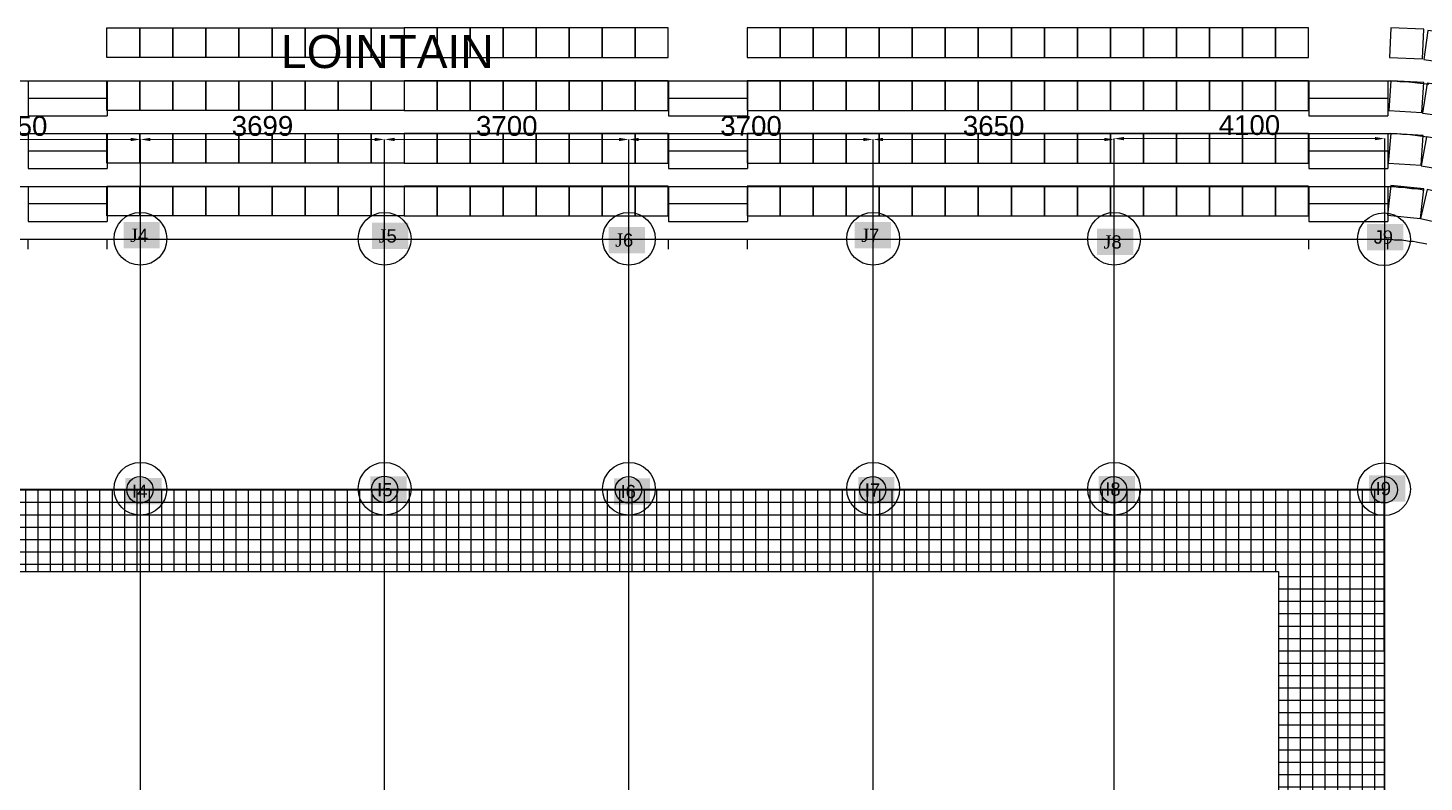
# Model space of a CAD drawing. Header units: millimetres. Extents: x -30921 to 91963, y -65754 to 26853.
# Drawn here: x -5404 to 15746, y 4031 to 15463 of the extents above; entities that cross this region are included whole.
import ezdxf

# ---------------------------------------------------------------- set-up
doc = ezdxf.new("R2010")
doc.units = ezdxf.units.MM
doc.header["$LTSCALE"] = 0.1
doc.header["$MEASUREMENT"] = 0
doc.layers.get('Defpoints').update_dxf_attribs({"linetype": 'CONTINUOUS'})
for name, color, linetype in [('GRADIN ESCALIER', 7, 'CONTINUOUS'), ('GRADINS_FIXES_BAS', 7, 'CONTINUOUS'), ('LOADIST POINTS_ACCROCHES', 7, 'CONTINUOUS'), ('LOADIST POINTS_ACCROCHES_nom', 7, 'CONTINUOUS'), ('SALLE PASSERELLE', 8, 'CONTINUOUS'), ('SALLE PTRES_FACE__LOINTAIN', 100, 'CONTINUOUS'), ('SALLE PTRES_JARDIN_COUR', 90, 'CONTINUOUS')]:
    doc.layers.add(name, color=color, linetype=linetype)
doc.layers.add('LOADIST COTATIONS', color=6, linetype='CONTINUOUS', lineweight=20)
doc.styles.add('Century Gothic (italic)', font='arial.ttf')
doc.styles.get("Standard").update_dxf_attribs({"font": 'ARIALUNI.TTF'})
doc.dimstyles.new('COTATIONS', dxfattribs={"dimtxt": 300, "dimasz": 150, "dimexe": 0.18, "dimexo": 0.0625, "dimgap": 50, "dimtad": 1, "dimdec": 0, "dimzin": 0, "dimdsep": 46, "dimtxsty": 'Century Gothic (italic)', "dimcen": 0.09, "dimclrd": 256, "dimclre": 256, "dimclrt": 256, "dimadec": 0, "dimazin": 0, "dimtfac": 1, "dimtdec": 0, "dimtofl": 0, "dimtmove": 2, "dimatfit": 3, "dimfxl": 0.18, "dimtfillclr": 2, "dimtolj": 1, "dimtzin": 0, "dimlwd": -1, "dimarcsym": 0})

# ---------------------------------------------------------------- blocks, each defined once
blk = doc.blocks.new('*D18')
at = {"layer": 'Defpoints', "color": 0, "linetype": 'Continuous', "transparency": 16777216}
for p in [(-3700, 13772), (-7450, 12260), (-3700, 12260)]:
    blk.add_point(p, dxfattribs=at)
at = {"layer": 'LOADIST COTATIONS', "linetype": 'Continuous', "lineweight": -2, "transparency": 16777216}
for p, q in [((-7450, 12260), (-7450, 13772)), ((-3700, 12260), (-3700, 13772))]:
    blk.add_line(p, q, dxfattribs=at)
at = {"layer": 'LOADIST COTATIONS', "transparency": 16777216}
blk.add_line((-7300, 13772), (-3850, 13772), dxfattribs=at)
at = {"layer": 'LOADIST COTATIONS', "linetype": 'Continuous', "transparency": 16777216}
for points in [[(-7300, 13797), (-7300, 13747), (-7450, 13772)], [(-3850, 13797), (-3850, 13747), (-3700, 13772)]]:
    blk.add_solid(points, dxfattribs=at)
at = {"layer": 'LOADIST COTATIONS', "linetype": 'Continuous', "transparency": 16777216, "insert": (-5575, 13975), "char_height": 300, "attachment_point": 5, "style": 'Century Gothic (italic)'}
blk.add_mtext('\\A1;3750', dxfattribs=at)
blk = doc.blocks.new('*D19')
at = {"layer": 'Defpoints', "color": 0, "linetype": 'Continuous', "transparency": 16777216}
for p in [(-1, 13772), (-3700, 12260), (-1, 12260)]:
    blk.add_point(p, dxfattribs=at)
at = {"layer": 'LOADIST COTATIONS', "linetype": 'Continuous', "lineweight": -2, "transparency": 16777216}
for p, q in [((-3700, 12260), (-3700, 13772)), ((-1, 12260), (-1, 13772))]:
    blk.add_line(p, q, dxfattribs=at)
at = {"layer": 'LOADIST COTATIONS', "transparency": 16777216}
blk.add_line((-3550, 13772), (-151, 13772), dxfattribs=at)
at = {"layer": 'LOADIST COTATIONS', "linetype": 'Continuous', "transparency": 16777216}
for points in [[(-3550, 13797), (-3550, 13747), (-3700, 13772)], [(-151, 13797), (-151, 13747), (-1, 13772)]]:
    blk.add_solid(points, dxfattribs=at)
at = {"layer": 'LOADIST COTATIONS', "linetype": 'Continuous', "transparency": 16777216, "insert": (-1851, 13975), "char_height": 300, "attachment_point": 5, "style": 'Century Gothic (italic)'}
blk.add_mtext('\\A1;3699', dxfattribs=at)
blk = doc.blocks.new('*D20')
at = {"layer": 'Defpoints', "color": 0, "linetype": 'Continuous', "transparency": 16777216}
for p in [(3700, 13772), (0, 12260), (3700, 12260)]:
    blk.add_point(p, dxfattribs=at)
at = {"layer": 'LOADIST COTATIONS', "linetype": 'Continuous', "lineweight": -2, "transparency": 16777216}
for p, q in [((0, 12260), (0, 13772)), ((3700, 12260), (3700, 13772))]:
    blk.add_line(p, q, dxfattribs=at)
at = {"layer": 'LOADIST COTATIONS', "transparency": 16777216}
blk.add_line((150, 13772), (3550, 13772), dxfattribs=at)
at = {"layer": 'LOADIST COTATIONS', "linetype": 'Continuous', "transparency": 16777216}
for points in [[(150, 13797), (150, 13747), (0, 13772)], [(3550, 13797), (3550, 13747), (3700, 13772)]]:
    blk.add_solid(points, dxfattribs=at)
at = {"layer": 'LOADIST COTATIONS', "linetype": 'Continuous', "transparency": 16777216, "insert": (1850, 13975), "char_height": 300, "attachment_point": 5, "style": 'Century Gothic (italic)'}
blk.add_mtext('\\A1;3700', dxfattribs=at)
blk = doc.blocks.new('*D21')
at = {"layer": 'Defpoints', "color": 0, "linetype": 'Continuous', "transparency": 16777216}
for p in [(7400, 13772), (3700, 12260), (7400, 12260)]:
    blk.add_point(p, dxfattribs=at)
at = {"layer": 'LOADIST COTATIONS', "linetype": 'Continuous', "lineweight": -2, "transparency": 16777216}
for p, q in [((3700, 12260), (3700, 13772)), ((7400, 12260), (7400, 13772))]:
    blk.add_line(p, q, dxfattribs=at)
at = {"layer": 'LOADIST COTATIONS', "transparency": 16777216}
blk.add_line((3850, 13772), (7250, 13772), dxfattribs=at)
at = {"layer": 'LOADIST COTATIONS', "linetype": 'Continuous', "transparency": 16777216}
for points in [[(3850, 13797), (3850, 13747), (3700, 13772)], [(7250, 13797), (7250, 13747), (7400, 13772)]]:
    blk.add_solid(points, dxfattribs=at)
at = {"layer": 'LOADIST COTATIONS', "linetype": 'Continuous', "transparency": 16777216, "insert": (5550, 13975), "char_height": 300, "attachment_point": 5, "style": 'Century Gothic (italic)'}
blk.add_mtext('\\A1;3700', dxfattribs=at)
blk = doc.blocks.new('*D22')
at = {"layer": 'Defpoints', "color": 0, "linetype": 'Continuous', "transparency": 16777216}
for p in [(11050, 13772), (7400, 12260), (11050, 12260)]:
    blk.add_point(p, dxfattribs=at)
at = {"layer": 'LOADIST COTATIONS', "linetype": 'Continuous', "lineweight": -2, "transparency": 16777216}
for p, q in [((7400, 12260), (7400, 13772)), ((11050, 12260), (11050, 13772))]:
    blk.add_line(p, q, dxfattribs=at)
at = {"layer": 'LOADIST COTATIONS', "transparency": 16777216}
blk.add_line((7550, 13772), (10900, 13772), dxfattribs=at)
at = {"layer": 'LOADIST COTATIONS', "linetype": 'Continuous', "transparency": 16777216}
for points in [[(7550, 13797), (7550, 13747), (7400, 13772)], [(10900, 13797), (10900, 13747), (11050, 13772)]]:
    blk.add_solid(points, dxfattribs=at)
at = {"layer": 'LOADIST COTATIONS', "linetype": 'Continuous', "transparency": 16777216, "insert": (9225, 13976), "char_height": 300, "attachment_point": 5, "style": 'Century Gothic (italic)'}
blk.add_mtext('\\A1;3650', dxfattribs=at)
blk = doc.blocks.new('*D23')
at = {"layer": 'Defpoints', "color": 0, "linetype": 'Continuous', "transparency": 16777216}
for p in [(11050, 13785), (11050, 12260), (15150, 12260)]:
    blk.add_point(p, dxfattribs=at)
at = {"layer": 'LOADIST COTATIONS', "linetype": 'Continuous', "lineweight": -2, "transparency": 16777216}
for p, q in [((11050, 12260), (11050, 13785)), ((15150, 12260), (15150, 13785))]:
    blk.add_line(p, q, dxfattribs=at)
at = {"layer": 'LOADIST COTATIONS', "transparency": 16777216}
blk.add_line((15000, 13785), (11200, 13785), dxfattribs=at)
at = {"layer": 'LOADIST COTATIONS', "linetype": 'Continuous', "transparency": 16777216}
for points in [[(11200, 13810), (11200, 13760), (11050, 13785)], [(15000, 13810), (15000, 13760), (15150, 13785)]]:
    blk.add_solid(points, dxfattribs=at)
at = {"layer": 'LOADIST COTATIONS', "linetype": 'Continuous', "transparency": 16777216, "insert": (13100, 13988), "char_height": 300, "attachment_point": 5, "style": 'Century Gothic (italic)'}
blk.add_mtext('\\A1;4100', dxfattribs=at)

msp = doc.modelspace()

# ---------------------------------------------------------------- hatches: boundary and pattern name
at = {"layer": 'SALLE PASSERELLE', "linetype": 'Continuous'}
h = msp.add_hatch(dxfattribs=at)
h.set_pattern_fill('ANSI37', color=256, scale=1500, angle=45)
h.set_pattern_definition([(90, (-0.13, 21.72), (-187.5, 3e-14), []), (180, (-0.13, 21.72), (-3e-14, -187.5), [])])
h.paths.add_polyline_path([(13548.215, -41696.439), (-13550.129, -41696.142), (-13550.129, 21.876), (13540.028, 21.562)], flags=16)
h.paths.add_polyline_path([(13548.459, -42936.439), (-13550.129, -42936.142), (-13550.129, -48896.142), (13549.628, -48896.438)], flags=16)
h.paths.add_polyline_path([(-13550.129, 1261.876), (13539.785, 1261.876), (13538.615, 7222.562), (-13550.129, 7222.876)], flags=16)
h.paths.add_polyline_path([(15149.871, -50136.124), (-15150.129, -50136.124), (-15150.129, 8462.876), (15138.371, 8462.876)])

# ---------------------------------------------------------------- linework, layer by layer
at = {"layer": 'GRADIN ESCALIER', "color": 7, "linetype": 'Continuous'}
for p, q in [((-5401.629, 14659.876), (-5401.629, 14129.876)), ((-4201.629, 14659.876), (-4201.629, 14129.876)), ((4298.371, 14659.876), (4298.371, 14129.876)), ((5498.371, 14659.876), (5498.371, 14129.876)), ((13998.371, 14659.876), (13998.371, 14129.876)), ((15198.371, 14659.876), (15198.371, 14129.876)), ((-5401.629, 14399.876), (-4201.629, 14399.876)), ((4298.371, 14399.876), (5498.371, 14399.876)), ((13998.371, 14399.876), (15198.371, 14399.876)), ((-5401.629, 14129.876), (-4201.629, 14129.876)), ((4298.371, 14129.876), (5498.371, 14129.876)), ((13998.371, 14129.876), (15198.371, 14129.876)), ((-5401.629, 13859.876), (-5401.629, 13329.876)), ((-4201.629, 13859.876), (-4201.629, 13329.876)), ((4298.371, 13859.876), (4298.371, 13329.876)), ((5498.371, 13859.876), (5498.371, 13329.876)), ((13998.371, 13859.876), (13998.371, 13329.876)), ((15198.371, 13859.876), (15198.371, 13329.876)), ((-5401.629, 13599.876), (-4201.629, 13599.876)), ((4298.371, 13599.876), (5498.371, 13599.876)), ((13998.371, 13599.876), (15198.371, 13599.876)), ((-5401.629, 13329.876), (-4201.629, 13329.876)), ((4298.371, 13329.876), (5498.371, 13329.876)), ((13998.371, 13329.876), (15198.371, 13329.876)), ((-5401.629, 13059.876), (-5401.629, 12529.876)), ((-4201.629, 13059.876), (-4201.629, 12529.876)), ((-4201.629, 13059.876), (-4201.629, 12529.876)), ((4298.371, 13059.876), (4298.371, 12529.876)), ((4298.371, 13059.876), (4298.371, 12529.876)), ((5498.371, 13059.876), (5498.371, 12529.876)), ((13998.371, 13059.876), (13998.371, 12529.876)), ((15198.371, 13059.876), (15198.371, 12529.876)), ((-5401.629, 12799.876), (-4201.629, 12799.876)), ((4298.371, 12799.876), (5498.371, 12799.876)), ((13998.371, 12799.876), (15198.371, 12799.876)), ((-5401.629, 12529.876), (-4201.629, 12529.876)), ((4298.371, 12529.876), (5498.371, 12529.876)), ((13998.371, 12529.876), (15198.371, 12529.876)), ((-5401.629, 12109.876), (-5401.629, 12259.876)), ((-4201.629, 12109.876), (-4201.629, 12259.876)), ((4298.371, 12109.876), (4298.371, 12259.876)), ((5498.371, 12109.876), (5498.371, 12259.876)), ((13998.371, 12109.876), (13998.371, 12259.876)), ((15198.371, 12109.876), (15198.371, 12259.876))]:
    msp.add_line(p, q, dxfattribs=at)
for points in [[(-14941.629, 14659.876), (15038.371, 14659.876), (15118.371, 14659.876), (15208.371, 14659.876), (15298.371, 14659.876), (15378.371, 14649.876), (15468.371, 14649.876), (15558.371, 14639.876), (15648.371, 14629.876), (15738.371, 14619.876), (15818.371, 14609.876)], [(-14941.629, 13859.876), (15038.371, 13859.876), (15108.371, 13859.876), (15178.371, 13859.876), (15258.371, 13859.876), (15338.371, 13859.876), (15418.371, 13849.876), (15488.371, 13849.876), (15568.371, 13839.876), (15648.371, 13829.876), (15718.371, 13819.876), (15798.371, 13809.876)], [(-14931.629, 13059.876), (15028.371, 13059.876), (15098.371, 13059.876), (15158.371, 13059.876), (15228.371, 13059.876), (15288.371, 13059.876), (15358.371, 13049.876), (15428.371, 13049.876), (15488.371, 13039.876), (15558.371, 13029.876), (15618.371, 13029.876), (15688.371, 13019.876), (15748.371, 13009.876)], [(-14931.629, 12259.876), (15028.371, 12259.876), (15088.371, 12259.876), (15138.371, 12259.876), (15188.371, 12259.876), (15248.371, 12259.876), (15298.371, 12249.876), (15358.371, 12249.876), (15408.371, 12249.876), (15468.371, 12239.876), (15518.371, 12229.876), (15578.371, 12229.876), (15628.371, 12219.876), (15678.371, 12209.876), (15738.371, 12199.876), (15788.371, 12189.876)]]:
    msp.add_lwpolyline(points, dxfattribs=at)
at = {"layer": 'GRADINS_FIXES_BAS', "color": 7, "linetype": 'Continuous'}
for points in [[(-3706.629, 15462.876), (-3706.629, 15012.876), (-4206.629, 15012.876), (-4206.629, 15462.876)], [(-3206.629, 15462.876), (-3206.629, 15012.876), (-3706.629, 15012.876), (-3706.629, 15462.876)], [(-2706.629, 15462.876), (-2706.629, 15012.876), (-3206.629, 15012.876), (-3206.629, 15462.876)], [(-2206.629, 15462.876), (-2206.629, 15012.876), (-2706.629, 15012.876), (-2706.629, 15462.876)], [(-1706.629, 15462.876), (-1706.629, 15012.876), (-2206.629, 15012.876), (-2206.629, 15462.876)], [(-1206.629, 15462.876), (-1206.629, 15012.876), (-1706.629, 15012.876), (-1706.629, 15462.876)], [(-706.629, 15462.876), (-706.629, 15012.876), (-1206.629, 15012.876), (-1206.629, 15462.876)], [(-206.629, 15462.876), (-206.629, 15012.876), (-706.629, 15012.876), (-706.629, 15462.876)], [(293.371, 15462.876), (293.371, 15012.876), (-206.629, 15012.876), (-206.629, 15462.876)], [(293.371, 15462.876), (293.371, 15012.876), (793.371, 15012.876), (793.371, 15462.876)], [(793.371, 15462.876), (793.371, 15012.876), (1293.371, 15012.876), (1293.371, 15462.876)], [(1293.371, 15462.876), (1293.371, 15012.876), (1793.371, 15012.876), (1793.371, 15462.876)], [(1793.371, 15462.876), (1793.371, 15012.876), (2293.371, 15012.876), (2293.371, 15462.876)], [(2293.371, 15462.876), (2293.371, 15012.876), (2793.371, 15012.876), (2793.371, 15462.876)], [(2793.371, 15462.876), (2793.371, 15012.876), (3293.371, 15012.876), (3293.371, 15462.876)], [(3293.371, 15462.876), (3293.371, 15012.876), (3793.371, 15012.876), (3793.371, 15462.876)], [(3793.371, 15462.876), (3793.371, 15012.876), (4293.371, 15012.876), (4293.371, 15462.876)], [(5493.371, 15462.876), (5493.371, 15012.876), (5993.371, 15012.876), (5993.371, 15462.876)], [(5993.371, 15462.876), (5993.371, 15012.876), (6493.371, 15012.876), (6493.371, 15462.876)], [(6493.371, 15462.876), (6493.371, 15012.876), (6993.371, 15012.876), (6993.371, 15462.876)], [(6993.371, 15462.876), (6993.371, 15012.876), (7493.371, 15012.876), (7493.371, 15462.876)], [(7493.371, 15462.876), (7493.371, 15012.876), (7993.371, 15012.876), (7993.371, 15462.876)], [(7993.371, 15462.876), (7993.371, 15012.876), (8493.371, 15012.876), (8493.371, 15462.876)], [(8493.371, 15462.876), (8493.371, 15012.876), (8993.371, 15012.876), (8993.371, 15462.876)], [(8993.371, 15462.876), (8993.371, 15012.876), (9493.371, 15012.876), (9493.371, 15462.876)], [(9493.371, 15462.876), (9493.371, 15012.876), (9993.371, 15012.876), (9993.371, 15462.876)], [(9993.371, 15462.876), (9993.371, 15012.876), (10493.371, 15012.876), (10493.371, 15462.876)], [(10493.371, 15462.876), (10493.371, 15012.876), (10993.371, 15012.876), (10993.371, 15462.876)], [(10993.371, 15462.876), (10993.371, 15012.876), (11493.371, 15012.876), (11493.371, 15462.876)], [(11493.371, 15462.876), (11493.371, 15012.876), (11993.371, 15012.876), (11993.371, 15462.876)], [(11993.371, 15462.876), (11993.371, 15012.876), (12493.371, 15012.876), (12493.371, 15462.876)], [(12493.371, 15462.876), (12493.371, 15012.876), (12993.371, 15012.876), (12993.371, 15462.876)], [(12993.371, 15462.876), (12993.371, 15012.876), (13493.371, 15012.876), (13493.371, 15462.876)], [(13493.371, 15462.876), (13493.371, 15012.876), (13993.371, 15012.876), (13993.371, 15462.876)], [(15243.371, 15462.876), (15223.371, 15012.876), (15723.371, 14992.876), (15743.371, 15442.876)], [(15803.371, 15422.876), (15743.371, 14982.876), (16233.371, 14912.876), (16293.371, 15362.876)], [(-3706.629, 14662.876), (-3706.629, 14212.876), (-4206.629, 14212.876), (-4206.629, 14662.876)], [(-3206.629, 14662.876), (-3206.629, 14212.876), (-3706.629, 14212.876), (-3706.629, 14662.876)], [(-2706.629, 14662.876), (-2706.629, 14212.876), (-3206.629, 14212.876), (-3206.629, 14662.876)], [(-2206.629, 14662.876), (-2206.629, 14212.876), (-2706.629, 14212.876), (-2706.629, 14662.876)], [(-1706.629, 14662.876), (-1706.629, 14212.876), (-2206.629, 14212.876), (-2206.629, 14662.876)], [(-1206.629, 14662.876), (-1206.629, 14212.876), (-1706.629, 14212.876), (-1706.629, 14662.876)], [(-706.629, 14662.876), (-706.629, 14212.876), (-1206.629, 14212.876), (-1206.629, 14662.876)], [(-206.629, 14662.876), (-206.629, 14212.876), (-706.629, 14212.876), (-706.629, 14662.876)], [(293.371, 14662.876), (293.371, 14212.876), (-206.629, 14212.876), (-206.629, 14662.876)], [(293.371, 14662.876), (293.371, 14212.876), (793.371, 14212.876), (793.371, 14662.876)], [(793.371, 14662.876), (793.371, 14212.876), (1293.371, 14212.876), (1293.371, 14662.876)], [(1293.371, 14662.876), (1293.371, 14212.876), (1793.371, 14212.876), (1793.371, 14662.876)], [(1793.371, 14662.876), (1793.371, 14212.876), (2293.371, 14212.876), (2293.371, 14662.876)], [(2293.371, 14662.876), (2293.371, 14212.876), (2793.371, 14212.876), (2793.371, 14662.876)], [(2793.371, 14662.876), (2793.371, 14212.876), (3293.371, 14212.876), (3293.371, 14662.876)], [(3293.371, 14662.876), (3293.371, 14212.876), (3793.371, 14212.876), (3793.371, 14662.876)], [(3793.371, 14662.876), (3793.371, 14212.876), (4293.371, 14212.876), (4293.371, 14662.876)], [(5493.371, 14662.876), (5493.371, 14212.876), (5993.371, 14212.876), (5993.371, 14662.876)], [(5993.371, 14662.876), (5993.371, 14212.876), (6493.371, 14212.876), (6493.371, 14662.876)], [(6493.371, 14662.876), (6493.371, 14212.876), (6993.371, 14212.876), (6993.371, 14662.876)], [(6993.371, 14662.876), (6993.371, 14212.876), (7493.371, 14212.876), (7493.371, 14662.876)], [(7493.371, 14662.876), (7493.371, 14212.876), (7993.371, 14212.876), (7993.371, 14662.876)], [(7993.371, 14662.876), (7993.371, 14212.876), (8493.371, 14212.876), (8493.371, 14662.876)], [(8493.371, 14662.876), (8493.371, 14212.876), (8993.371, 14212.876), (8993.371, 14662.876)], [(8993.371, 14662.876), (8993.371, 14212.876), (9493.371, 14212.876), (9493.371, 14662.876)], [(9493.371, 14662.876), (9493.371, 14212.876), (9993.371, 14212.876), (9993.371, 14662.876)], [(9993.371, 14662.876), (9993.371, 14212.876), (10493.371, 14212.876), (10493.371, 14662.876)], [(10493.371, 14662.876), (10493.371, 14212.876), (10993.371, 14212.876), (10993.371, 14662.876)], [(10993.371, 14662.876), (10993.371, 14212.876), (11493.371, 14212.876), (11493.371, 14662.876)], [(11493.371, 14662.876), (11493.371, 14212.876), (11993.371, 14212.876), (11993.371, 14662.876)], [(11993.371, 14662.876), (11993.371, 14212.876), (12493.371, 14212.876), (12493.371, 14662.876)], [(12493.371, 14662.876), (12493.371, 14212.876), (12993.371, 14212.876), (12993.371, 14662.876)], [(12993.371, 14662.876), (12993.371, 14212.876), (13493.371, 14212.876), (13493.371, 14662.876)], [(13493.371, 14662.876), (13493.371, 14212.876), (13993.371, 14212.876), (13993.371, 14662.876)], [(15243.371, 14662.876), (15213.371, 14212.876), (15713.371, 14182.876), (15743.371, 14632.876)], [(15793.371, 14622.876), (15723.371, 14172.876), (16223.371, 14102.876), (16283.371, 14552.876)], [(-3706.629, 13862.876), (-3706.629, 13412.876), (-4206.629, 13412.876), (-4206.629, 13862.876)], [(-3206.629, 13862.876), (-3206.629, 13412.876), (-3706.629, 13412.876), (-3706.629, 13862.876)], [(-2706.629, 13862.876), (-2706.629, 13412.876), (-3206.629, 13412.876), (-3206.629, 13862.876)], [(-2206.629, 13862.876), (-2206.629, 13412.876), (-2706.629, 13412.876), (-2706.629, 13862.876)], [(-1706.629, 13862.876), (-1706.629, 13412.876), (-2206.629, 13412.876), (-2206.629, 13862.876)], [(-1206.629, 13862.876), (-1206.629, 13412.876), (-1706.629, 13412.876), (-1706.629, 13862.876)], [(-706.629, 13862.876), (-706.629, 13412.876), (-1206.629, 13412.876), (-1206.629, 13862.876)], [(-206.629, 13862.876), (-206.629, 13412.876), (-706.629, 13412.876), (-706.629, 13862.876)], [(293.371, 13862.876), (293.371, 13412.876), (-206.629, 13412.876), (-206.629, 13862.876)], [(293.371, 13862.876), (293.371, 13412.876), (793.371, 13412.876), (793.371, 13862.876)], [(793.371, 13862.876), (793.371, 13412.876), (1293.371, 13412.876), (1293.371, 13862.876)], [(1293.371, 13862.876), (1293.371, 13412.876), (1793.371, 13412.876), (1793.371, 13862.876)], [(1793.371, 13862.876), (1793.371, 13412.876), (2293.371, 13412.876), (2293.371, 13862.876)], [(2293.371, 13862.876), (2293.371, 13412.876), (2793.371, 13412.876), (2793.371, 13862.876)], [(2793.371, 13862.876), (2793.371, 13412.876), (3293.371, 13412.876), (3293.371, 13862.876)], [(3293.371, 13862.876), (3293.371, 13412.876), (3793.371, 13412.876), (3793.371, 13862.876)], [(3793.371, 13862.876), (3793.371, 13412.876), (4293.371, 13412.876), (4293.371, 13862.876)], [(5493.371, 13862.876), (5493.371, 13412.876), (5993.371, 13412.876), (5993.371, 13862.876)], [(5993.371, 13862.876), (5993.371, 13412.876), (6493.371, 13412.876), (6493.371, 13862.876)], [(6493.371, 13862.876), (6493.371, 13412.876), (6993.371, 13412.876), (6993.371, 13862.876)], [(6993.371, 13862.876), (6993.371, 13412.876), (7493.371, 13412.876), (7493.371, 13862.876)], [(7493.371, 13862.876), (7493.371, 13412.876), (7993.371, 13412.876), (7993.371, 13862.876)], [(7993.371, 13862.876), (7993.371, 13412.876), (8493.371, 13412.876), (8493.371, 13862.876)], [(8493.371, 13862.876), (8493.371, 13412.876), (8993.371, 13412.876), (8993.371, 13862.876)], [(8993.371, 13862.876), (8993.371, 13412.876), (9493.371, 13412.876), (9493.371, 13862.876)], [(9493.371, 13862.876), (9493.371, 13412.876), (9993.371, 13412.876), (9993.371, 13862.876)], [(9993.371, 13862.876), (9993.371, 13412.876), (10493.371, 13412.876), (10493.371, 13862.876)], [(10493.371, 13862.876), (10493.371, 13412.876), (10993.371, 13412.876), (10993.371, 13862.876)], [(10993.371, 13862.876), (10993.371, 13412.876), (11493.371, 13412.876), (11493.371, 13862.876)], [(11493.371, 13862.876), (11493.371, 13412.876), (11993.371, 13412.876), (11993.371, 13862.876)], [(11993.371, 13862.876), (11993.371, 13412.876), (12493.371, 13412.876), (12493.371, 13862.876)], [(12493.371, 13862.876), (12493.371, 13412.876), (12993.371, 13412.876), (12993.371, 13862.876)], [(12993.371, 13862.876), (12993.371, 13412.876), (13493.371, 13412.876), (13493.371, 13862.876)], [(13493.371, 13862.876), (13493.371, 13412.876), (13993.371, 13412.876), (13993.371, 13862.876)], [(15243.371, 13862.876), (15203.371, 13412.876), (15703.371, 13382.876), (15733.371, 13832.876)], [(15783.371, 13812.876), (15703.371, 13372.876), (16193.371, 13292.876), (16273.371, 13732.876)], [(-3706.629, 13062.876), (-3706.629, 12612.876), (-4206.629, 12612.876), (-4206.629, 13062.876)], [(-3206.629, 13062.876), (-3206.629, 12612.876), (-3706.629, 12612.876), (-3706.629, 13062.876)], [(-2706.629, 13062.876), (-2706.629, 12612.876), (-3206.629, 12612.876), (-3206.629, 13062.876)], [(-2206.629, 13062.876), (-2206.629, 12612.876), (-2706.629, 12612.876), (-2706.629, 13062.876)], [(-1706.629, 13062.876), (-1706.629, 12612.876), (-2206.629, 12612.876), (-2206.629, 13062.876)], [(-1206.629, 13062.876), (-1206.629, 12612.876), (-1706.629, 12612.876), (-1706.629, 13062.876)], [(-706.629, 13062.876), (-706.629, 12612.876), (-1206.629, 12612.876), (-1206.629, 13062.876)], [(-206.629, 13062.876), (-206.629, 12612.876), (-706.629, 12612.876), (-706.629, 13062.876)], [(293.371, 13062.876), (293.371, 12612.876), (-206.629, 12612.876), (-206.629, 13062.876)], [(293.371, 13062.876), (293.371, 12612.876), (793.371, 12612.876), (793.371, 13062.876)], [(793.371, 13062.876), (793.371, 12612.876), (1293.371, 12612.876), (1293.371, 13062.876)], [(1293.371, 13062.876), (1293.371, 12612.876), (1793.371, 12612.876), (1793.371, 13062.876)], [(1793.371, 13062.876), (1793.371, 12612.876), (2293.371, 12612.876), (2293.371, 13062.876)], [(2293.371, 13062.876), (2293.371, 12612.876), (2793.371, 12612.876), (2793.371, 13062.876)], [(2793.371, 13062.876), (2793.371, 12612.876), (3293.371, 12612.876), (3293.371, 13062.876)], [(3293.371, 13062.876), (3293.371, 12612.876), (3793.371, 12612.876), (3793.371, 13062.876)], [(3793.371, 13062.876), (3793.371, 12612.876), (4293.371, 12612.876), (4293.371, 13062.876)], [(5493.371, 13062.876), (5493.371, 12612.876), (5993.371, 12612.876), (5993.371, 13062.876)], [(5993.371, 13062.876), (5993.371, 12612.876), (6493.371, 12612.876), (6493.371, 13062.876)], [(6493.371, 13062.876), (6493.371, 12612.876), (6993.371, 12612.876), (6993.371, 13062.876)], [(6993.371, 13062.876), (6993.371, 12612.876), (7493.371, 12612.876), (7493.371, 13062.876)], [(7493.371, 13062.876), (7493.371, 12612.876), (7993.371, 12612.876), (7993.371, 13062.876)], [(7993.371, 13062.876), (7993.371, 12612.876), (8493.371, 12612.876), (8493.371, 13062.876)], [(8493.371, 13062.876), (8493.371, 12612.876), (8993.371, 12612.876), (8993.371, 13062.876)], [(8993.371, 13062.876), (8993.371, 12612.876), (9493.371, 12612.876), (9493.371, 13062.876)], [(9493.371, 13062.876), (9493.371, 12612.876), (9993.371, 12612.876), (9993.371, 13062.876)], [(9993.371, 13062.876), (9993.371, 12612.876), (10493.371, 12612.876), (10493.371, 13062.876)], [(10493.371, 13062.876), (10493.371, 12612.876), (10993.371, 12612.876), (10993.371, 13062.876)], [(10993.371, 13062.876), (10993.371, 12612.876), (11493.371, 12612.876), (11493.371, 13062.876)], [(11493.371, 13062.876), (11493.371, 12612.876), (11993.371, 12612.876), (11993.371, 13062.876)], [(11993.371, 13062.876), (11993.371, 12612.876), (12493.371, 12612.876), (12493.371, 13062.876)], [(12493.371, 13062.876), (12493.371, 12612.876), (12993.371, 12612.876), (12993.371, 13062.876)], [(12993.371, 13062.876), (12993.371, 12612.876), (13493.371, 12612.876), (13493.371, 13062.876)], [(13493.371, 13062.876), (13493.371, 12612.876), (13993.371, 12612.876), (13993.371, 13062.876)], [(15243.371, 13072.876), (15193.371, 12622.876), (15693.371, 12572.876), (15743.371, 13022.876)], [(15793.371, 13012.876), (15693.371, 12572.876), (16183.371, 12462.876), (16283.371, 12902.876)]]:
    msp.add_lwpolyline(points, close=True, dxfattribs=at)
at = {"layer": 'LOADIST POINTS_ACCROCHES', "color": 150, "linetype": 'Continuous'}
for centre, radius in [((-3700.129, 12266.876), 400), ((-0.129, 12266.876), 400), ((3699.871, 12266.876), 400), ((7399.871, 12266.876), 400), ((11049.871, 12266.876), 400), ((15138.371, 12259.876), 400), ((-3700.129, 8476.876), 400), ((-0.129, 8476.876), 400), ((3699.871, 8476.876), 400), ((7399.871, 8476.876), 400), ((11049.871, 8476.876), 400), ((15138.371, 8469.876), 400), ((-3706.743, 8462.626), 200), ((-0.129, 8469.876), 200), ((3693.257, 8462.626), 200), ((7393.257, 8462.626), 200), ((11043.257, 8462.626), 200), ((15143.257, 8462.626), 200)]:
    msp.add_circle(centre, radius, dxfattribs=at)
at = {"layer": 'SALLE PASSERELLE', "linetype": 'Continuous'}
for p, q in [((-15150.129, 8462.876), (15138.371, 8462.876)), ((15138.371, 8462.876), (15149.871, -50136.124)), ((-13550.129, 7222.876), (13538.615, 7222.562)), ((13538.615, 7222.562), (13539.785, 1261.876))]:
    msp.add_line(p, q, dxfattribs=at)
at = {"layer": 'SALLE PTRES_FACE__LOINTAIN', "linetype": 'Continuous'}
for p, q in [((-3700.129, -53900.124), (-3700.129, 12259.876)), ((-0.129, -53900.124), (-0.129, 12259.876)), ((3699.871, -53900.124), (3699.871, 12259.876)), ((7399.871, -53900.124), (7399.871, 12259.876)), ((11049.871, -53900.124), (11049.871, 12259.876)), ((15149.871, -53890.124), (15149.871, 12259.876))]:
    msp.add_line(p, q, dxfattribs=at)
at = {"layer": 'SALLE PTRES_JARDIN_COUR', "linetype": 'Continuous'}
for p, q in [((-15151.629, 12259.876), (15149.871, 12259.876)), ((-15151.629, 8469.876), (15149.871, 8469.876))]:
    msp.add_line(p, q, dxfattribs=at)

# ---------------------------------------------------------------- texts
at = {"layer": 'LOADIST POINTS_ACCROCHES_nom', "linetype": 'Continuous', "char_height": 200, "width": 348.2696, "attachment_point": 1, "bg_fill": 1, "box_fill_scale": 1.5, "bg_fill_color": 2, "bg_fill_transparency": 0}
for s, insert in [('{\\f@Batang|b0|i0|c129|p18;J}4', (-3855.688, 12419.756)), ('{\\f@Batang|b0|i0|c129|p18;J}5', (-89.332, 12409.554)), ('{\\f@Batang|b0|i0|c129|p18;J}7', (7221.071, 12419.81)), ('J{\\f@Batang|b0|i0|c129|p18;9}', (14983.604, 12392.186)), ('{\\f@Batang|b0|i0|c129|p18;J}6', (3493.07, 12347.14)), ('{\\f@Batang|b0|i0|c129|p18;J}8', (10891.637, 12318.787)), ('I8', (10916.272, 8572.825)), ('I9', (15011.772, 8581.469)), ('I4', (-3826.728, 8541.389)), ('I5', (-114.659, 8563.636)), ('I6', (3573.272, 8535.845)), ('I7', (7273.272, 8558.241))]:
    msp.add_mtext(s, dxfattribs=dict(at, insert=insert))
at = {"layer": 'SALLE PTRES_FACE__LOINTAIN', "linetype": 'Continuous', "insert": (-1569.901, 15354.171), "char_height": 500, "attachment_point": 1}
msp.add_mtext_dynamic_manual_height_columns('{\\C7;LOINTAIN}', width=7.04789, gutter_width=1, heights=[0], dxfattribs=at)

# ---------------------------------------------------------------- dimensions: what is measured, and where the dimension line sits
at = {"layer": 'LOADIST COTATIONS', "color": 7, "linetype": 'Continuous'}
for base, p1, p2, picture, middle in [((-3700.129, 13771.58), (-7450.134, 12259.938), (-3700.129, 12259.938), '*D18', (-5575.131, 13974.854)), ((-0.879, 13771.76), (-3700.129, 12260.001), (-0.879, 12259.876), '*D19', (-1850.504, 13975.034)), ((3699.871, 13771.94), (-0.129, 12259.876), (3699.871, 12259.876), '*D20', (1849.871, 13975.214)), ((7399.871, 13772.12), (3699.871, 12259.876), (7399.871, 12259.876), '*D21', (5549.871, 13975.394)), ((11049.871, 13772.3), (7399.871, 12259.938), (11049.871, 12259.938), '*D22', (9224.871, 13975.574)), ((11049.871, 13784.8), (15149.871, 12259.876), (11049.871, 12259.876), '*D23', (13099.871, 13987.972))]:
    dim = msp.add_linear_dim(base=base, p1=p1, p2=p2, dimstyle='COTATIONS', dxfattribs=at)
    dim.commit()
    dim.dimension.update_dxf_attribs({"geometry": picture, "text_midpoint": middle})

doc.saveas('drawing.dxf')
